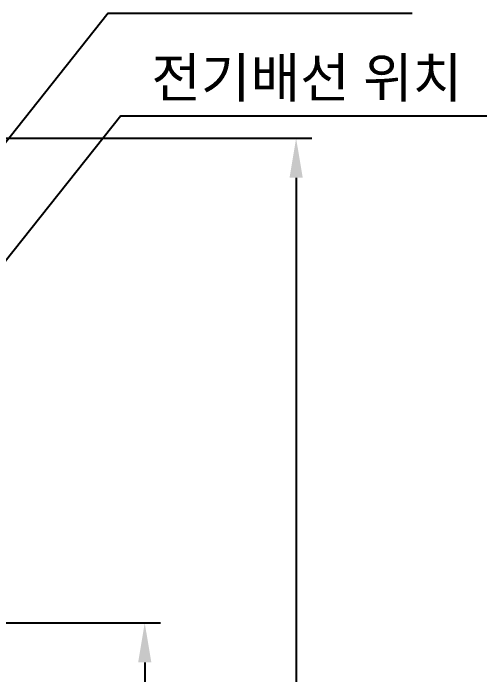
# Model space of a CAD drawing. Extents: x 56 to 5692, y -2843 to -743.
# Drawn here: x 1370.7 to 1610.4, y -2039 to -1703.8 of the extents above; entities that cross this region are included whole.
import ezdxf

# ---------------------------------------------------------------- set-up
doc = ezdxf.new("R2010")
doc.units = 0
doc.header["$LTSCALE"] = 20
doc.header["$MEASUREMENT"] = 0
doc.layers.get('0').update_dxf_attribs({"linetype": 'CONTINUOUS'})
doc.layers.get('DEFPOINTS').update_dxf_attribs({"linetype": 'CONTINUOUS'})
doc.layers.add('1', color=1, linetype='CONTINUOUS')
doc.layers.add('3', color=3, linetype='CONTINUOUS')
doc.styles.get("Standard").update_dxf_attribs({"font": 'NanumGothic.ttf'})
doc.dimstyles.get("Standard").update_dxf_attribs({"dimtxt": 0.18, "dimasz": 0.18, "dimexe": 0.18, "dimexo": 0.0625, "dimgap": 0.09, "dimtad": 0, "dimtih": 1, "dimtoh": 1, "dimdec": 4, "dimzin": 0, "dimdsep": 46, "dimtxsty": 'Standard', "dimcen": 0.09, "dimadec": 0, "dimazin": 0, "dimtfac": 1, "dimtdec": 4, "dimtofl": 0, "dimtmove": 0, "dimatfit": 3, "dimfxl": 0, "dimtolj": 1, "dimtzin": 0, "dimarcsym": 0})

# ---------------------------------------------------------------- blocks, each defined once
blk = doc.blocks.new('*D12')
at = {"layer": '3', "color": 3, "lineweight": -2}
for p, q in [((1284.7, -1767.18), (1521.94, -1767.18)), ((1513.94, -1787.18), (1513.94, -2592.66)), ((1346.22, -2612.66), (1521.94, -2612.66))]:
    blk.add_line(p, q, dxfattribs=at)
at = {"layer": '3', "color": 3}
for points in [[(1510.61, -1787.18), (1517.28, -1787.18), (1513.94, -1767.18)], [(1510.61, -2592.66), (1517.28, -2592.66), (1513.94, -2612.66)]]:
    blk.add_solid(points, dxfattribs=at)
at = {"layer": 'DEFPOINTS', "color": 0}
for p in [(1276.7, -1767.18), (1338.22, -2612.66), (1513.94, -2612.66)]:
    blk.add_point(p, dxfattribs=at)
at = {"layer": '3', "color": 2, "insert": (1493.06, -2232.24), "char_height": 20, "attachment_point": 5, "rotation": 90}
blk.add_mtext('\\A1;845', dxfattribs=at)
blk = doc.blocks.new('*D20')
at = {"color": 3, "lineweight": -2}
for p, q in [((1178.38, -2012.66), (1445.3, -2012.66)), ((1437.3, -2032.66), (1437.3, -2592.66)), ((1346.22, -2612.66), (1445.3, -2612.66))]:
    blk.add_line(p, q, dxfattribs=at)
at = {"color": 3}
for points in [[(1433.97, -2032.66), (1440.64, -2032.66), (1437.3, -2012.66)], [(1433.97, -2592.66), (1440.64, -2592.66), (1437.3, -2612.66)]]:
    blk.add_solid(points, dxfattribs=at)
at = {"layer": 'DEFPOINTS', "color": 0}
for p in [(1170.38, -2012.66), (1338.22, -2612.66), (1437.3, -2612.66)]:
    blk.add_point(p, dxfattribs=at)
at = {"color": 2, "insert": (1416.42, -2312.66), "char_height": 20, "attachment_point": 5, "rotation": 90}
blk.add_mtext('\\A1;600', dxfattribs=at)

msp = doc.modelspace()

# ---------------------------------------------------------------- linework, layer by layer
at = {"layer": '1', "color": 3}
for p, q in [((1418.78, -1703.82), (1190.9, -1990.89)), ((1418.78, -1703.82), (1572.61, -1703.82)), ((1425.14, -1755.78), (1234.73, -1995.64)), ((1425.14, -1755.78), (1610.44, -1755.78))]:
    msp.add_line(p, q, dxfattribs=at)

# ---------------------------------------------------------------- texts
at = {"layer": '1', "color": 2, "insert": (1598.02, -1726.45), "char_height": 20, "attachment_point": 3}
msp.add_mtext('전기배선 위치', dxfattribs=at)

# ---------------------------------------------------------------- dimensions: what is measured, and where the dimension line sits
dim = msp.add_linear_dim(base=(1437.3, -2612.66), p1=(1170.38, -2012.66), p2=(1338.22, -2612.66), angle=90, dimstyle='Standard', override={"dimtxt": 20, "dimasz": 20, "dimexe": 8, "dimexo": 8, "dimgap": 10, "dimtad": 1, "dimtih": 0, "dimdec": 0, "dimzin": 8, "dimclrd": 3, "dimclre": 3, "dimclrt": 2, "dimtdec": 0, "dimtix": 1, "dimtofl": 1, "dimarcsym": 1})
dim.commit()
dim.dimension.update_dxf_attribs({"geometry": '*D20', "text_midpoint": (1416.42, -2312.66)})
at = {"layer": '3', "color": 7}
dim = msp.add_linear_dim(base=(1513.94, -2612.66), p1=(1276.7, -1767.18), p2=(1338.22, -2612.66), angle=90, dimstyle='Standard', override={"dimtxt": 20, "dimasz": 20, "dimexe": 8, "dimexo": 8, "dimgap": 10, "dimtad": 1, "dimtih": 0, "dimdec": 0, "dimzin": 8, "dimclrd": 3, "dimclre": 3, "dimclrt": 2, "dimtdec": 0, "dimtix": 1, "dimtofl": 1, "dimarcsym": 1}, dxfattribs=at)
dim.commit()
dim.dimension.update_dxf_attribs({"geometry": '*D12', "text_midpoint": (1513.94, -2232.24), "dimtype": 160})

doc.saveas('drawing.dxf')
